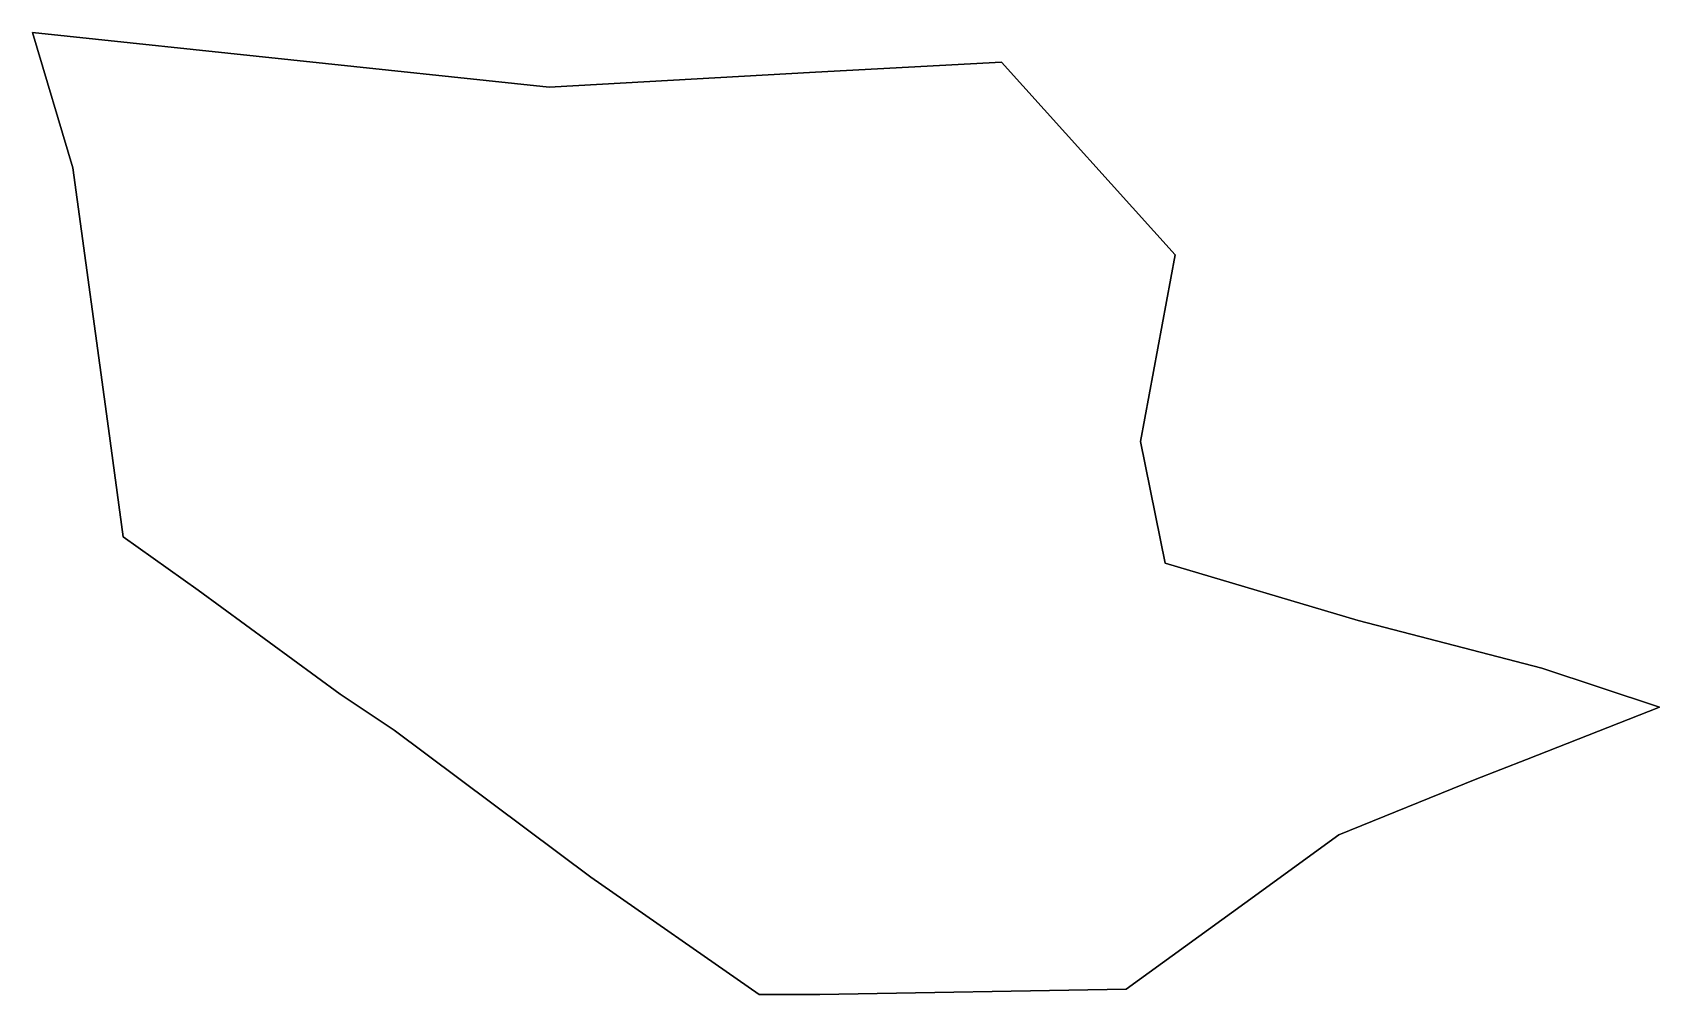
# Model space of a CAD drawing. Extents: x -81.7 to -79.01, y 42.63 to 44.22.
import ezdxf

# ---------------------------------------------------------------- set-up
doc = ezdxf.new("R2010")
doc.units = 0
doc.header["$MEASUREMENT"] = 0
doc.layers.add('GEO_', color=7, linetype='Continuous')

msp = doc.modelspace()

# ---------------------------------------------------------------- linework, layer by layer
at = {"layer": 'GEO_', "color": 7, "true_color": 0xffffff}
for p, q in [((-80.8467, 44.1284), (-81.6997, 44.2184)), ((-80.8467, 44.1284), (-81.6997, 44.2184)), ((-80.8467, 44.1284), (-81.6997, 44.2184)), ((-81.6997, 44.2184), (-81.6997, 44.2184)), ((-81.6997, 44.2184), (-80.8467, 44.1284)), ((-80.8467, 44.1284), (-81.6997, 44.2184)), ((-80.8467, 44.1284), (-81.6997, 44.2184)), ((-80.8467, 44.1284), (-81.6997, 44.2184)), ((-81.6997, 44.2184), (-81.6997, 44.2184)), ((-81.6997, 44.2184), (-80.8467, 44.1284)), ((-81.6333, 43.9948), (-81.6997, 44.2184)), ((-81.6997, 44.2184), (-80.8467, 44.1284)), ((-81.6333, 43.9948), (-81.6997, 44.2184)), ((-81.6997, 44.2184), (-80.8467, 44.1284)), ((-81.6333, 43.9948), (-81.6997, 44.2184)), ((-81.6997, 44.2184), (-81.6997, 44.2184)), ((-81.6997, 44.2184), (-81.6333, 43.9948)), ((-81.6997, 44.2184), (-80.8467, 44.1284)), ((-80.8467, 44.1284), (-81.6997, 44.2184)), ((-81.6333, 43.9948), (-81.6997, 44.2184)), ((-81.6997, 44.2184), (-80.8467, 44.1284)), ((-81.6333, 43.9948), (-81.6997, 44.2184)), ((-81.6997, 44.2184), (-80.8467, 44.1284)), ((-81.6333, 43.9948), (-81.6997, 44.2184)), ((-81.6997, 44.2184), (-81.6997, 44.2184)), ((-81.6997, 44.2184), (-81.6333, 43.9948)), ((-81.6997, 44.2184), (-80.8467, 44.1284)), ((-80.8467, 44.1284), (-81.6997, 44.2184)), ((-81.6333, 43.9948), (-81.6997, 44.2184)), ((-81.6333, 43.9948), (-81.6997, 44.2184)), ((-81.6997, 44.2184), (-80.8467, 44.1284)), ((-80.8467, 44.1284), (-81.6997, 44.2184)), ((-81.6333, 43.9948), (-81.6997, 44.2184)), ((-81.6997, 44.2184), (-81.6997, 44.2184)), ((-81.6997, 44.2184), (-81.6333, 43.9948)), ((-81.6333, 43.9948), (-81.6997, 44.2184)), ((-81.6333, 43.9948), (-81.6997, 44.2184)), ((-81.6997, 44.2184), (-80.8467, 44.1284)), ((-80.8467, 44.1284), (-81.6997, 44.2184)), ((-81.6333, 43.9948), (-81.6997, 44.2184)), ((-81.6997, 44.2184), (-81.6997, 44.2184)), ((-81.6997, 44.2184), (-81.6333, 43.9948)), ((-80.1, 44.1696), (-80.4069, 44.1532)), ((-80.1, 44.1696), (-80.4069, 44.1532)), ((-80.1, 44.1696), (-80.4069, 44.1532)), ((-80.4069, 44.1532), (-80.1, 44.1696)), ((-80.4069, 44.1532), (-80.1, 44.1696)), ((-80.4069, 44.1532), (-80.1, 44.1696)), ((-80.4069, 44.1532), (-80.1, 44.1696)), ((-80.1, 44.1696), (-80.4069, 44.1532)), ((-80.4069, 44.1532), (-80.1, 44.1696)), ((-80.4069, 44.1532), (-80.1, 44.1696)), ((-80.4069, 44.1532), (-80.1, 44.1696)), ((-80.1, 44.1696), (-80.4069, 44.1532)), ((-80.1, 44.1696), (-80.1, 44.1696)), ((-79.8136, 43.8516), (-80.1, 44.1696)), ((-79.8136, 43.8516), (-80.1, 44.1696)), ((-79.8136, 43.8516), (-80.1, 44.1696)), ((-80.1, 44.1696), (-80.1, 44.1696)), ((-80.1, 44.1696), (-79.8136, 43.8516)), ((-79.8136, 43.8516), (-80.1, 44.1696)), ((-79.8136, 43.8516), (-80.1, 44.1696)), ((-79.8136, 43.8516), (-80.1, 44.1696)), ((-80.1, 44.1696), (-80.1, 44.1696)), ((-80.1, 44.1696), (-79.8136, 43.8516)), ((-80.1, 44.1696), (-79.8136, 43.8516)), ((-80.1, 44.1696), (-79.8136, 43.8516)), ((-80.1, 44.1696), (-80.1, 44.1696)), ((-80.1, 44.1696), (-79.8136, 43.8516)), ((-79.8136, 43.8516), (-80.1, 44.1696)), ((-80.1, 44.1696), (-79.8136, 43.8516)), ((-80.1, 44.1696), (-79.8136, 43.8516)), ((-80.1, 44.1696), (-80.1, 44.1696)), ((-80.1, 44.1696), (-79.8136, 43.8516)), ((-79.8136, 43.8516), (-80.1, 44.1696)), ((-80.4069, 44.1532), (-80.8467, 44.1284)), ((-80.4069, 44.1532), (-80.8467, 44.1284)), ((-80.4069, 44.1532), (-80.8467, 44.1284)), ((-80.8467, 44.1284), (-80.4069, 44.1532)), ((-80.8467, 44.1284), (-80.4069, 44.1532)), ((-80.8467, 44.1284), (-80.4069, 44.1532)), ((-80.8467, 44.1284), (-80.4069, 44.1532)), ((-80.4069, 44.1532), (-80.8467, 44.1284)), ((-80.8467, 44.1284), (-80.8467, 44.1284)), ((-80.8467, 44.1284), (-80.8467, 44.1284)), ((-80.8467, 44.1284), (-80.8467, 44.1284)), ((-80.8467, 44.1284), (-80.8467, 44.1284)), ((-80.8467, 44.1284), (-80.8467, 44.1284)), ((-80.8467, 44.1284), (-80.8467, 44.1284)), ((-80.4069, 44.1532), (-80.4069, 44.1532)), ((-80.4069, 44.1532), (-80.4069, 44.1532)), ((-80.4069, 44.1532), (-80.4069, 44.1532)), ((-80.4069, 44.1532), (-80.4069, 44.1532)), ((-81.5744, 43.5648), (-81.6333, 43.9948)), ((-81.5744, 43.5648), (-81.6333, 43.9948)), ((-81.5744, 43.5648), (-81.6333, 43.9948)), ((-81.6333, 43.9948), (-81.6333, 43.9948)), ((-81.6333, 43.9948), (-81.5744, 43.5648)), ((-81.5744, 43.5648), (-81.6333, 43.9948)), ((-81.5744, 43.5648), (-81.6333, 43.9948)), ((-81.5744, 43.5648), (-81.6333, 43.9948)), ((-81.6333, 43.9948), (-81.6333, 43.9948)), ((-81.6333, 43.9948), (-81.5744, 43.5648)), ((-81.5744, 43.5648), (-81.6333, 43.9948)), ((-81.5744, 43.5648), (-81.6333, 43.9948)), ((-81.5744, 43.5648), (-81.6333, 43.9948)), ((-81.6333, 43.9948), (-81.6333, 43.9948)), ((-81.6333, 43.9948), (-81.5744, 43.5648)), ((-81.5744, 43.5648), (-81.6333, 43.9948)), ((-81.5744, 43.5648), (-81.6333, 43.9948)), ((-81.5744, 43.5648), (-81.6333, 43.9948)), ((-81.6333, 43.9948), (-81.6333, 43.9948)), ((-81.6333, 43.9948), (-81.5744, 43.5648)), ((-79.8708, 43.543), (-79.8136, 43.8516)), ((-79.8708, 43.543), (-79.8136, 43.8516)), ((-79.8708, 43.543), (-79.8136, 43.8516)), ((-79.8136, 43.8516), (-79.8708, 43.543)), ((-79.8708, 43.543), (-79.8136, 43.8516)), ((-79.8708, 43.543), (-79.8136, 43.8516)), ((-79.8708, 43.543), (-79.8136, 43.8516)), ((-79.8136, 43.8516), (-79.8708, 43.543)), ((-79.8708, 43.543), (-79.8136, 43.8516)), ((-79.8708, 43.543), (-79.8136, 43.8516)), ((-79.8708, 43.543), (-79.8136, 43.8516)), ((-79.8136, 43.8516), (-79.8708, 43.543)), ((-79.8708, 43.543), (-79.8136, 43.8516)), ((-79.8708, 43.543), (-79.8136, 43.8516)), ((-79.8708, 43.543), (-79.8136, 43.8516)), ((-79.8136, 43.8516), (-79.8708, 43.543)), ((-79.8136, 43.8516), (-79.8708, 43.543)), ((-79.8136, 43.8516), (-79.8708, 43.543)), ((-79.8136, 43.8516), (-79.8708, 43.543)), ((-79.8708, 43.543), (-79.8136, 43.8516)), ((-79.8136, 43.8516), (-79.8708, 43.543)), ((-79.8136, 43.8516), (-79.8708, 43.543)), ((-79.8136, 43.8516), (-79.8708, 43.543)), ((-79.8708, 43.543), (-79.8136, 43.8516)), ((-79.8136, 43.8516), (-79.8708, 43.543)), ((-79.8136, 43.8516), (-79.8708, 43.543)), ((-79.8136, 43.8516), (-79.8708, 43.543)), ((-79.8708, 43.543), (-79.8136, 43.8516)), ((-79.8136, 43.8516), (-79.8136, 43.8516)), ((-79.8136, 43.8516), (-79.8136, 43.8516)), ((-79.8136, 43.8516), (-79.8136, 43.8516)), ((-79.8136, 43.8516), (-79.8136, 43.8516)), ((-79.8136, 43.8516), (-79.8136, 43.8516)), ((-79.8136, 43.8516), (-79.8136, 43.8516)), ((-79.8136, 43.8516), (-79.8136, 43.8516)), ((-81.55, 43.3857), (-81.5744, 43.5648)), ((-81.55, 43.3857), (-81.5744, 43.5648)), ((-81.55, 43.3857), (-81.5744, 43.5648)), ((-81.5744, 43.5648), (-81.5744, 43.5648)), ((-81.5744, 43.5648), (-81.55, 43.3857)), ((-81.55, 43.3857), (-81.5744, 43.5648)), ((-81.55, 43.3857), (-81.5744, 43.5648)), ((-81.55, 43.3857), (-81.5744, 43.5648)), ((-81.5744, 43.5648), (-81.5744, 43.5648)), ((-81.5744, 43.5648), (-81.55, 43.3857)), ((-81.55, 43.3857), (-81.5744, 43.5648)), ((-81.55, 43.3857), (-81.5744, 43.5648)), ((-81.55, 43.3857), (-81.5744, 43.5648)), ((-81.5744, 43.5648), (-81.5744, 43.5648)), ((-81.5744, 43.5648), (-81.55, 43.3857)), ((-81.55, 43.3857), (-81.5744, 43.5648)), ((-81.55, 43.3857), (-81.5744, 43.5648)), ((-81.55, 43.3857), (-81.5744, 43.5648)), ((-81.5744, 43.5648), (-81.5744, 43.5648)), ((-81.5744, 43.5648), (-81.55, 43.3857)), ((-79.8297, 43.3424), (-79.8708, 43.543)), ((-79.8297, 43.3424), (-79.8708, 43.543)), ((-79.8297, 43.3424), (-79.8708, 43.543)), ((-79.8708, 43.543), (-79.8708, 43.543)), ((-79.8708, 43.543), (-79.8297, 43.3424)), ((-79.8297, 43.3424), (-79.8708, 43.543)), ((-79.8297, 43.3424), (-79.8708, 43.543)), ((-79.8297, 43.3424), (-79.8708, 43.543)), ((-79.8708, 43.543), (-79.8708, 43.543)), ((-79.8708, 43.543), (-79.8297, 43.3424)), ((-79.8297, 43.3424), (-79.8708, 43.543)), ((-79.8297, 43.3424), (-79.8708, 43.543)), ((-79.8297, 43.3424), (-79.8708, 43.543)), ((-79.8708, 43.543), (-79.8708, 43.543)), ((-79.8708, 43.543), (-79.8297, 43.3424)), ((-79.8297, 43.3424), (-79.8708, 43.543)), ((-79.8297, 43.3424), (-79.8708, 43.543)), ((-79.8708, 43.543), (-79.8708, 43.543)), ((-79.8708, 43.543), (-79.8708, 43.543)), ((-79.8708, 43.543), (-79.8297, 43.3424)), ((-79.8708, 43.543), (-79.8297, 43.3424)), ((-79.8708, 43.543), (-79.8708, 43.543)), ((-79.8708, 43.543), (-79.8297, 43.3424)), ((-79.8297, 43.3424), (-79.8708, 43.543)), ((-79.8708, 43.543), (-79.8297, 43.3424)), ((-79.8708, 43.543), (-79.8297, 43.3424)), ((-79.8708, 43.543), (-79.8708, 43.543)), ((-79.8708, 43.543), (-79.8297, 43.3424)), ((-79.8297, 43.3424), (-79.8708, 43.543)), ((-79.8708, 43.543), (-79.8297, 43.3424)), ((-79.8708, 43.543), (-79.8297, 43.3424)), ((-79.8708, 43.543), (-79.8708, 43.543)), ((-79.8708, 43.543), (-79.8297, 43.3424)), ((-79.8297, 43.3424), (-79.8708, 43.543)), ((-81.4261, 43.2976), (-81.55, 43.3857)), ((-81.4261, 43.2976), (-81.55, 43.3857)), ((-81.4261, 43.2976), (-81.55, 43.3857)), ((-81.55, 43.3857), (-81.55, 43.3857)), ((-81.55, 43.3857), (-81.4261, 43.2976)), ((-81.4261, 43.2976), (-81.55, 43.3857)), ((-81.4261, 43.2976), (-81.55, 43.3857)), ((-81.4261, 43.2976), (-81.55, 43.3857)), ((-81.55, 43.3857), (-81.55, 43.3857)), ((-81.55, 43.3857), (-81.4261, 43.2976)), ((-81.4261, 43.2976), (-81.55, 43.3857)), ((-81.4261, 43.2976), (-81.55, 43.3857)), ((-81.4261, 43.2976), (-81.55, 43.3857)), ((-81.55, 43.3857), (-81.55, 43.3857)), ((-81.55, 43.3857), (-81.4261, 43.2976)), ((-81.4261, 43.2976), (-81.55, 43.3857)), ((-81.4261, 43.2976), (-81.55, 43.3857)), ((-81.4261, 43.2976), (-81.55, 43.3857)), ((-81.55, 43.3857), (-81.55, 43.3857)), ((-81.55, 43.3857), (-81.4261, 43.2976)), ((-79.5114, 43.2475), (-79.8297, 43.3424)), ((-79.5114, 43.2475), (-79.8297, 43.3424)), ((-79.5114, 43.2475), (-79.8297, 43.3424)), ((-79.8297, 43.3424), (-79.8297, 43.3424)), ((-79.8297, 43.3424), (-79.5114, 43.2475)), ((-79.5114, 43.2475), (-79.8297, 43.3424)), ((-79.5114, 43.2475), (-79.8297, 43.3424)), ((-79.5114, 43.2475), (-79.8297, 43.3424)), ((-79.8297, 43.3424), (-79.8297, 43.3424)), ((-79.8297, 43.3424), (-79.5114, 43.2475)), ((-79.5114, 43.2475), (-79.8297, 43.3424)), ((-79.5114, 43.2475), (-79.8297, 43.3424)), ((-79.5114, 43.2475), (-79.8297, 43.3424)), ((-79.8297, 43.3424), (-79.8297, 43.3424)), ((-79.8297, 43.3424), (-79.5114, 43.2475)), ((-79.5114, 43.2475), (-79.8297, 43.3424)), ((-79.5114, 43.2475), (-79.8297, 43.3424)), ((-79.5114, 43.2475), (-79.8297, 43.3424)), ((-79.8297, 43.3424), (-79.8297, 43.3424)), ((-79.8297, 43.3424), (-79.5114, 43.2475)), ((-79.8297, 43.3424), (-79.8297, 43.3424)), ((-79.8297, 43.3424), (-79.5114, 43.2475)), ((-79.8297, 43.3424), (-79.5114, 43.2475)), ((-79.8297, 43.3424), (-79.8297, 43.3424)), ((-79.8297, 43.3424), (-79.5114, 43.2475)), ((-79.5114, 43.2475), (-79.8297, 43.3424)), ((-79.8297, 43.3424), (-79.5114, 43.2475)), ((-79.8297, 43.3424), (-79.5114, 43.2475)), ((-79.8297, 43.3424), (-79.8297, 43.3424)), ((-79.8297, 43.3424), (-79.5114, 43.2475)), ((-79.5114, 43.2475), (-79.8297, 43.3424)), ((-79.8297, 43.3424), (-79.5114, 43.2475)), ((-79.8297, 43.3424), (-79.5114, 43.2475)), ((-79.8297, 43.3424), (-79.8297, 43.3424)), ((-79.8297, 43.3424), (-79.5114, 43.2475)), ((-79.5114, 43.2475), (-79.8297, 43.3424)), ((-81.1917, 43.126), (-81.4261, 43.2976)), ((-81.1917, 43.126), (-81.4261, 43.2976)), ((-81.1917, 43.126), (-81.4261, 43.2976)), ((-81.4261, 43.2976), (-81.4261, 43.2976)), ((-81.4261, 43.2976), (-81.1917, 43.126)), ((-81.1917, 43.126), (-81.4261, 43.2976)), ((-81.1917, 43.126), (-81.4261, 43.2976)), ((-81.1917, 43.126), (-81.4261, 43.2976)), ((-81.4261, 43.2976), (-81.4261, 43.2976)), ((-81.4261, 43.2976), (-81.1917, 43.126)), ((-81.1917, 43.126), (-81.4261, 43.2976)), ((-81.1917, 43.126), (-81.4261, 43.2976)), ((-81.1917, 43.126), (-81.4261, 43.2976)), ((-81.4261, 43.2976), (-81.4261, 43.2976)), ((-81.4261, 43.2976), (-81.1917, 43.126)), ((-81.1917, 43.126), (-81.4261, 43.2976)), ((-81.1917, 43.126), (-81.4261, 43.2976)), ((-81.1917, 43.126), (-81.4261, 43.2976)), ((-81.4261, 43.2976), (-81.4261, 43.2976)), ((-81.4261, 43.2976), (-81.1917, 43.126)), ((-79.2083, 43.1692), (-79.5114, 43.2475)), ((-79.2083, 43.1692), (-79.5114, 43.2475)), ((-79.2083, 43.1692), (-79.5114, 43.2475)), ((-79.5114, 43.2475), (-79.5114, 43.2475)), ((-79.5114, 43.2475), (-79.2083, 43.1692)), ((-79.2083, 43.1692), (-79.5114, 43.2475)), ((-79.2083, 43.1692), (-79.5114, 43.2475)), ((-79.2083, 43.1692), (-79.5114, 43.2475)), ((-79.5114, 43.2475), (-79.5114, 43.2475)), ((-79.5114, 43.2475), (-79.2083, 43.1692)), ((-79.2083, 43.1692), (-79.5114, 43.2475)), ((-79.2083, 43.1692), (-79.5114, 43.2475)), ((-79.2083, 43.1692), (-79.5114, 43.2475)), ((-79.5114, 43.2475), (-79.5114, 43.2475)), ((-79.5114, 43.2475), (-79.2083, 43.1692)), ((-79.2083, 43.1692), (-79.5114, 43.2475)), ((-79.2083, 43.1692), (-79.5114, 43.2475)), ((-79.2083, 43.1692), (-79.5114, 43.2475)), ((-79.5114, 43.2475), (-79.5114, 43.2475)), ((-79.5114, 43.2475), (-79.2083, 43.1692)), ((-79.5114, 43.2475), (-79.2083, 43.1692)), ((-79.5114, 43.2475), (-79.2083, 43.1692)), ((-79.5114, 43.2475), (-79.5114, 43.2475)), ((-79.5114, 43.2475), (-79.2083, 43.1692)), ((-79.2083, 43.1692), (-79.5114, 43.2475)), ((-79.5114, 43.2475), (-79.2083, 43.1692)), ((-79.5114, 43.2475), (-79.2083, 43.1692)), ((-79.5114, 43.2475), (-79.5114, 43.2475)), ((-79.5114, 43.2475), (-79.2083, 43.1692)), ((-79.2083, 43.1692), (-79.5114, 43.2475)), ((-79.5114, 43.2475), (-79.2083, 43.1692)), ((-79.5114, 43.2475), (-79.2083, 43.1692)), ((-79.5114, 43.2475), (-79.5114, 43.2475)), ((-79.5114, 43.2475), (-79.2083, 43.1692)), ((-79.2083, 43.1692), (-79.5114, 43.2475)), ((-79.0139, 43.1044), (-79.2083, 43.1692)), ((-79.0139, 43.1044), (-79.2083, 43.1692)), ((-79.0139, 43.1044), (-79.2083, 43.1692)), ((-79.2083, 43.1692), (-79.2083, 43.1692)), ((-79.2083, 43.1692), (-79.0139, 43.1044)), ((-79.0139, 43.1044), (-79.2083, 43.1692)), ((-79.0139, 43.1044), (-79.2083, 43.1692)), ((-79.0139, 43.1044), (-79.2083, 43.1692)), ((-79.2083, 43.1692), (-79.2083, 43.1692)), ((-79.2083, 43.1692), (-79.0139, 43.1044)), ((-79.0139, 43.1044), (-79.2083, 43.1692)), ((-79.0139, 43.1044), (-79.2083, 43.1692)), ((-79.0139, 43.1044), (-79.2083, 43.1692)), ((-79.2083, 43.1692), (-79.2083, 43.1692)), ((-79.2083, 43.1692), (-79.0139, 43.1044)), ((-79.2083, 43.1692), (-79.2083, 43.1692)), ((-79.2083, 43.1692), (-79.0139, 43.1044)), ((-79.2083, 43.1692), (-79.0139, 43.1044)), ((-79.2083, 43.1692), (-79.2083, 43.1692)), ((-79.2083, 43.1692), (-79.0139, 43.1044)), ((-79.0139, 43.1044), (-79.2083, 43.1692)), ((-79.2083, 43.1692), (-79.0139, 43.1044)), ((-79.2083, 43.1692), (-79.0139, 43.1044)), ((-79.2083, 43.1692), (-79.2083, 43.1692)), ((-79.2083, 43.1692), (-79.0139, 43.1044)), ((-79.0139, 43.1044), (-79.2083, 43.1692)), ((-79.2083, 43.1692), (-79.2083, 43.1692)), ((-81.1917, 43.126), (-81.1917, 43.126)), ((-81.1917, 43.126), (-81.1917, 43.126)), ((-81.1028, 43.0666), (-81.1917, 43.126)), ((-81.1028, 43.0666), (-81.1917, 43.126)), ((-81.1028, 43.0666), (-81.1917, 43.126)), ((-81.1917, 43.126), (-81.1917, 43.126)), ((-81.1917, 43.126), (-81.1028, 43.0666)), ((-81.1028, 43.0666), (-81.1917, 43.126)), ((-81.1028, 43.0666), (-81.1917, 43.126)), ((-81.1028, 43.0666), (-81.1917, 43.126)), ((-81.1917, 43.126), (-81.1917, 43.126)), ((-81.1917, 43.126), (-81.1028, 43.0666)), ((-79.0139, 43.1044), (-79.2333, 43.018)), ((-79.0139, 43.1044), (-79.2333, 43.018)), ((-79.0139, 43.1044), (-79.2333, 43.018)), ((-79.2333, 43.018), (-79.0139, 43.1044)), ((-79.0139, 43.1044), (-79.2333, 43.018)), ((-79.0139, 43.1044), (-79.2333, 43.018)), ((-79.0139, 43.1044), (-79.2333, 43.018)), ((-79.2333, 43.018), (-79.0139, 43.1044)), ((-79.0139, 43.1044), (-79.0139, 43.1044)), ((-79.0139, 43.1044), (-79.0139, 43.1044)), ((-79.0139, 43.1044), (-79.0139, 43.1044)), ((-79.0139, 43.1044), (-79.0139, 43.1044)), ((-79.0139, 43.1044), (-79.0139, 43.1044)), ((-80.7778, 42.8239), (-81.1028, 43.0666)), ((-80.7778, 42.8239), (-81.1028, 43.0666)), ((-80.7778, 42.8239), (-81.1028, 43.0666)), ((-81.1028, 43.0666), (-81.1028, 43.0666)), ((-81.1028, 43.0666), (-80.7778, 42.8239)), ((-80.7778, 42.8239), (-81.1028, 43.0666)), ((-80.7778, 42.8239), (-81.1028, 43.0666)), ((-80.7778, 42.8239), (-81.1028, 43.0666)), ((-81.1028, 43.0666), (-81.1028, 43.0666)), ((-81.1028, 43.0666), (-80.7778, 42.8239)), ((-80.7778, 42.8239), (-81.1028, 43.0666)), ((-80.7778, 42.8239), (-81.1028, 43.0666)), ((-80.7778, 42.8239), (-81.1028, 43.0666)), ((-81.1028, 43.0666), (-81.1028, 43.0666)), ((-81.1028, 43.0666), (-80.7778, 42.8239)), ((-81.1028, 43.0666), (-81.1028, 43.0666)), ((-81.1028, 43.0666), (-81.1028, 43.0666)), ((-79.2333, 43.018), (-79.3181, 42.9849)), ((-79.2333, 43.018), (-79.3181, 42.9849)), ((-79.2333, 43.018), (-79.3181, 42.9849)), ((-79.3181, 42.9849), (-79.2333, 43.018)), ((-79.2333, 43.018), (-79.3181, 42.9849)), ((-79.2333, 43.018), (-79.3181, 42.9849)), ((-79.2333, 43.018), (-79.3181, 42.9849)), ((-79.3181, 42.9849), (-79.2333, 43.018)), ((-79.2333, 43.018), (-79.2333, 43.018)), ((-79.2333, 43.018), (-79.2333, 43.018)), ((-79.3181, 42.9849), (-79.5431, 42.8939)), ((-79.3181, 42.9849), (-79.5431, 42.8939)), ((-79.3181, 42.9849), (-79.5431, 42.8939)), ((-79.5431, 42.8939), (-79.3181, 42.9849)), ((-79.3181, 42.9849), (-79.5431, 42.8939)), ((-79.3181, 42.9849), (-79.5431, 42.8939)), ((-79.3181, 42.9849), (-79.5431, 42.8939)), ((-79.5431, 42.8939), (-79.3181, 42.9849)), ((-79.3181, 42.9849), (-79.3181, 42.9849)), ((-79.3181, 42.9849), (-79.3181, 42.9849)), ((-79.5431, 42.8939), (-79.6983, 42.7812)), ((-79.5431, 42.8939), (-79.6983, 42.7812)), ((-79.5431, 42.8939), (-79.6983, 42.7812)), ((-79.6983, 42.7812), (-79.5431, 42.8939)), ((-79.5431, 42.8939), (-79.6983, 42.7812)), ((-79.5431, 42.8939), (-79.6983, 42.7812)), ((-79.5431, 42.8939), (-79.6983, 42.7812)), ((-79.6983, 42.7812), (-79.5431, 42.8939)), ((-79.5431, 42.8939), (-79.5431, 42.8939)), ((-79.5431, 42.8939), (-79.5431, 42.8939)), ((-80.5, 42.6302), (-80.7778, 42.8239)), ((-80.5, 42.6302), (-80.7778, 42.8239)), ((-80.5, 42.6302), (-80.7778, 42.8239)), ((-80.7778, 42.8239), (-80.7778, 42.8239)), ((-80.7778, 42.8239), (-80.5, 42.6302)), ((-80.5, 42.6302), (-80.7778, 42.8239)), ((-80.5, 42.6302), (-80.7778, 42.8239)), ((-80.5, 42.6302), (-80.7778, 42.8239)), ((-80.7778, 42.8239), (-80.7778, 42.8239)), ((-80.7778, 42.8239), (-80.5, 42.6302)), ((-80.5, 42.6302), (-80.7778, 42.8239)), ((-80.5, 42.6302), (-80.7778, 42.8239)), ((-80.5, 42.6302), (-80.7778, 42.8239)), ((-80.7778, 42.8239), (-80.7778, 42.8239)), ((-80.7778, 42.8239), (-80.5, 42.6302)), ((-79.6983, 42.7812), (-79.8944, 42.6392)), ((-79.6983, 42.7812), (-79.8944, 42.6392)), ((-79.6983, 42.7812), (-79.8944, 42.6392)), ((-79.8944, 42.6392), (-79.6983, 42.7812)), ((-79.6983, 42.7812), (-79.8944, 42.6392)), ((-79.6983, 42.7812), (-79.8944, 42.6392)), ((-79.6983, 42.7812), (-79.8944, 42.6392)), ((-79.8944, 42.6392), (-79.6983, 42.7812)), ((-79.6983, 42.7812), (-79.8944, 42.6392)), ((-79.6983, 42.7812), (-79.8944, 42.6392)), ((-79.6983, 42.7812), (-79.8944, 42.6392)), ((-79.8944, 42.6392), (-79.6983, 42.7812)), ((-79.6983, 42.7812), (-79.6983, 42.7812)), ((-79.6983, 42.7812), (-79.6983, 42.7812)), ((-79.6983, 42.7812), (-79.6983, 42.7812)), ((-80.4, 42.6302), (-80.5, 42.6302)), ((-80.4, 42.6302), (-80.5, 42.6302)), ((-80.4, 42.6302), (-80.5, 42.6302)), ((-80.5, 42.6302), (-80.5, 42.6302)), ((-80.5, 42.6302), (-80.4, 42.6302)), ((-80.4, 42.6302), (-80.5, 42.6302)), ((-80.4, 42.6302), (-80.5, 42.6302)), ((-80.4, 42.6302), (-80.5, 42.6302)), ((-80.5, 42.6302), (-80.5, 42.6302)), ((-80.5, 42.6302), (-80.4, 42.6302)), ((-80.4, 42.6302), (-80.5, 42.6302)), ((-80.4, 42.6302), (-80.5, 42.6302)), ((-80.4, 42.6302), (-80.5, 42.6302)), ((-80.5, 42.6302), (-80.5, 42.6302)), ((-80.5, 42.6302), (-80.4, 42.6302)), ((-79.8944, 42.6392), (-80.4, 42.6302)), ((-79.8944, 42.6392), (-80.4, 42.6302)), ((-79.8944, 42.6392), (-80.4, 42.6302)), ((-80.4, 42.6302), (-79.8944, 42.6392)), ((-79.8944, 42.6392), (-80.4, 42.6302)), ((-79.8944, 42.6392), (-80.4, 42.6302)), ((-79.8944, 42.6392), (-80.4, 42.6302)), ((-80.4, 42.6302), (-79.8944, 42.6392)), ((-79.8944, 42.6392), (-80.4, 42.6302)), ((-79.8944, 42.6392), (-80.4, 42.6302)), ((-79.8944, 42.6392), (-80.4, 42.6302)), ((-80.4, 42.6302), (-79.8944, 42.6392)), ((-80.4, 42.6302), (-80.4, 42.6302)), ((-80.4, 42.6302), (-80.4, 42.6302)), ((-80.4, 42.6302), (-80.4, 42.6302)), ((-79.8944, 42.6392), (-79.8944, 42.6392)), ((-79.8944, 42.6392), (-79.8944, 42.6392)), ((-79.8944, 42.6392), (-79.8944, 42.6392))]:
    msp.add_line(p, q, dxfattribs=at)

doc.saveas('drawing.dxf')
